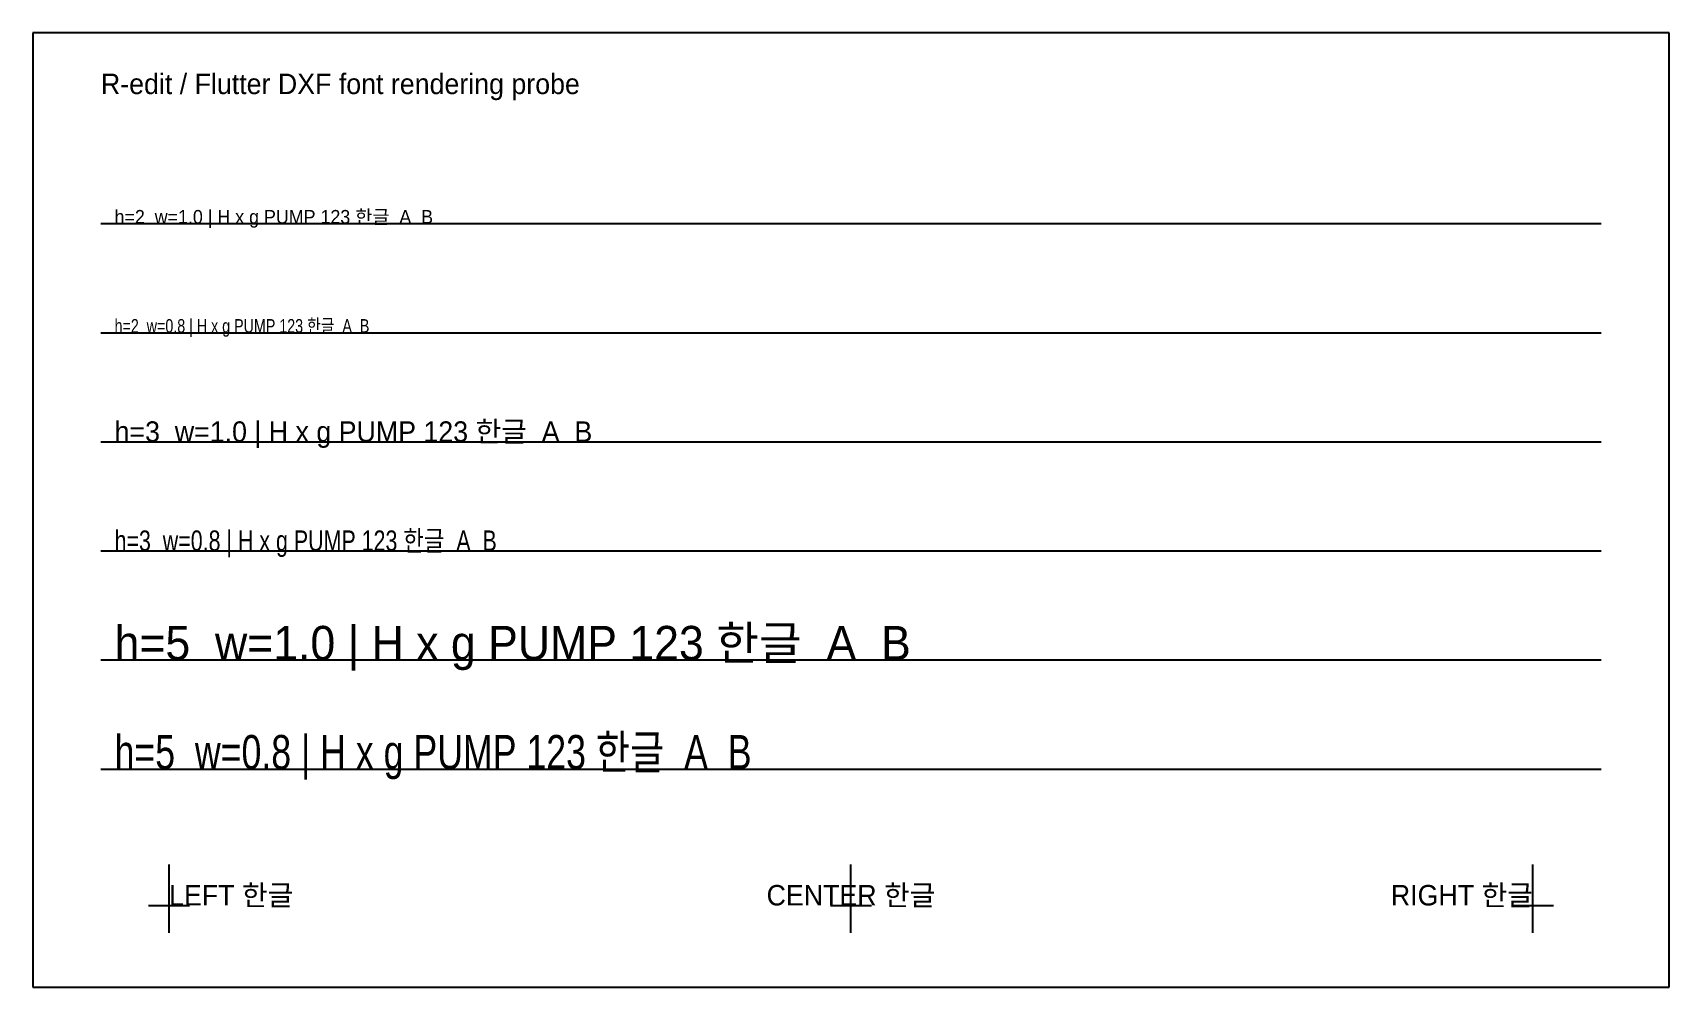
# Model space of a CAD drawing. Header units: millimetres. Extents: x 0 to 240, y 0 to 140.
import ezdxf
from ezdxf.enums import TextEntityAlignment as Align

# ---------------------------------------------------------------- set-up
doc = ezdxf.new("R2010")
doc.units = ezdxf.units.MM
for name, color, linetype in [('FRAME', 7, 'Continuous'), ('GUIDES', 8, 'Continuous'), ('TEXT', 7, 'Continuous')]:
    doc.layers.add(name, color=color, linetype=linetype)
doc.styles.add('PROBE_HY_GOTHIC', font='H2GTRE.TTF')

msp = doc.modelspace()

# ---------------------------------------------------------------- linework, layer by layer
at = {"layer": 'FRAME'}
for p, q in [((240, 140), (0, 140)), ((0, 140), (0, 0)), ((240, 0), (240, 140)), ((0, 0), (240, 0))]:
    msp.add_line(p, q, dxfattribs=at)
at = {"layer": 'GUIDES'}
for p, q in [((10, 112), (230, 112)), ((10, 96), (230, 96)), ((10, 80), (230, 80)), ((10, 64), (230, 64)), ((10, 48), (230, 48)), ((10, 32), (230, 32)), ((20, 8), (20, 18)), ((120, 8), (120, 18)), ((220, 8), (220, 18)), ((17, 12), (23, 12)), ((117, 12), (123, 12)), ((217, 12), (223, 12))]:
    msp.add_line(p, q, dxfattribs=at)

# ---------------------------------------------------------------- texts
at = {"layer": 'TEXT', "style": 'PROBE_HY_GOTHIC'}
for s, height, p in [('R-edit / Flutter DXF font rendering probe', 3, (10, 131)), ('h=2  w=1.0 | H x g PUMP 123 한글  A  B ', 2, (12, 112)), ('h=3  w=1.0 | H x g PUMP 123 한글  A  B ', 3, (12, 80)), ('h=5  w=1.0 | H x g PUMP 123 한글  A  B ', 5, (12, 48)), ('LEFT 한글', 3, (20, 12))]:
    msp.add_text(s, height=height, dxfattribs=at).set_placement(p)
at = {"layer": 'TEXT', "style": 'PROBE_HY_GOTHIC', "width": 0.8}
for s, height, p in [('h=2  w=0.8 | H x g PUMP 123 한글  A  B ', 2, (12, 96)), ('h=3  w=0.8 | H x g PUMP 123 한글  A  B ', 3, (12, 64)), ('h=5  w=0.8 | H x g PUMP 123 한글  A  B ', 5, (12, 32))]:
    msp.add_text(s, height=height, dxfattribs=at).set_placement(p)
at = {"layer": 'TEXT', "style": 'PROBE_HY_GOTHIC'}
msp.add_text('CENTER 한글', height=3, dxfattribs=at).set_placement((120, 12), align=Align.CENTER)
msp.add_text('RIGHT 한글', height=3, dxfattribs=at).set_placement((220, 12), align=Align.RIGHT)

doc.saveas('drawing.dxf')
